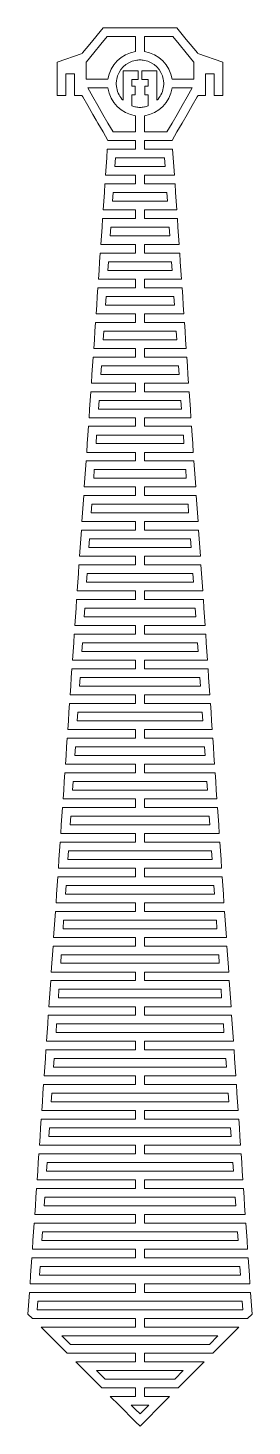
# Model space of a CAD drawing. Header units: inches. Extents: x 412 to 489, y -541 to -58.
import ezdxf

# ---------------------------------------------------------------- set-up
doc = ezdxf.new("R2010")
doc.units = ezdxf.units.IN
doc.header["$MEASUREMENT"] = 0
doc.layers.add('Layer 1', color=7, linetype='Continuous')

msp = doc.modelspace()

# ---------------------------------------------------------------- linework, layer by layer
at = {"layer": 'Layer 1', "lineweight": 0}
for points in [[(483.16, -504.06), (487.4, -504.06), (488.92, -502.54), (488.82, -501.06), (488.62, -498.08), (488.41, -495.08), (485.34, -495.08), (451.74, -495.08), (451.74, -492.1), (485.14, -492.1), (488.21, -492.1), (488.01, -489.1), (487.8, -486.11), (487.6, -483.11), (484.53, -483.11), (451.74, -483.11), (451.74, -480.13), (484.33, -480.13), (487.4, -480.13), (487.19, -477.13), (486.99, -474.15), (486.78, -471.15), (483.72, -471.15), (451.74, -471.15), (451.74, -468.16), (483.51, -468.16), (486.58, -468.16), (486.38, -465.16), (486.17, -462.18), (485.97, -459.18), (482.9, -459.18), (451.74, -459.18), (451.74, -456.19), (482.7, -456.19), (485.77, -456.19), (485.56, -453.19), (485.36, -450.21), (485.15, -447.21), (482.09, -447.21), (451.74, -447.21), (451.74, -444.23), (481.89, -444.23), (484.95, -444.23), (484.75, -441.23), (484.54, -438.24), (484.34, -435.24), (481.28, -435.24), (451.74, -435.24), (451.74, -432.26), (481.07, -432.26), (484.14, -432.26), (483.93, -429.26), (483.73, -426.28), (483.52, -423.28), (480.46, -423.28), (451.74, -423.28), (451.74, -420.29), (480.26, -420.29), (483.32, -420.29), (483.12, -417.29), (482.91, -414.31), (482.71, -411.31), (479.65, -411.31), (451.74, -411.31), (451.74, -408.32), (479.44, -408.32), (482.5, -408.32), (482.3, -405.32), (482.1, -402.34), (481.89, -399.34), (478.83, -399.34), (451.74, -399.34), (451.74, -396.36), (478.63, -396.36), (481.69, -396.36), (481.49, -393.36), (481.28, -390.37), (481.08, -387.37), (478.02, -387.37), (451.74, -387.37), (451.74, -384.39), (477.82, -384.39), (480.87, -384.39), (480.67, -381.39), (480.47, -378.41), (480.26, -375.41), (477.21, -375.41), (451.74, -375.41), (451.74, -372.42), (477, -372.42), (480.06, -372.42), (479.85, -369.42), (479.65, -366.44), (479.45, -363.44), (476.39, -363.44), (451.74, -363.44), (451.74, -360.45), (476.19, -360.45), (479.24, -360.45), (479.04, -357.45), (478.84, -354.47), (478.63, -351.47), (475.58, -351.47), (451.74, -351.47), (451.74, -348.49), (475.38, -348.49), (478.43, -348.49), (478.22, -345.49), (478.02, -342.5), (477.82, -339.5), (474.77, -339.5), (451.74, -339.5), (451.74, -336.52), (474.56, -336.52), (477.61, -336.52), (477.41, -333.52), (477.21, -330.54), (477, -327.54), (473.95, -327.54), (451.74, -327.54), (451.74, -324.55), (473.75, -324.55), (476.8, -324.55), (476.59, -321.55), (476.39, -318.57), (476.19, -315.57), (473.14, -315.57), (451.74, -315.57), (451.74, -312.58), (472.94, -312.58), (475.98, -312.58), (475.78, -309.58), (475.58, -306.6), (475.37, -303.6), (472.32, -303.6), (451.74, -303.6), (451.74, -300.62), (472.12, -300.62), (475.17, -300.62), (474.96, -297.62), (474.76, -294.63), (474.56, -291.63), (471.51, -291.63), (451.74, -291.63), (451.74, -288.65), (471.31, -288.65), (474.35, -288.65), (474.15, -285.65), (473.94, -282.67), (473.74, -279.67), (470.7, -279.67), (451.74, -279.67), (451.74, -276.68), (470.49, -276.68), (473.54, -276.68), (473.33, -273.68), (473.13, -270.7), (472.93, -267.7), (469.88, -267.7), (451.74, -267.7), (451.74, -264.71), (469.68, -264.71), (472.72, -264.71), (472.52, -261.71), (472.31, -258.73), (472.11, -255.73), (469.07, -255.73), (451.74, -255.73), (451.74, -252.75), (468.87, -252.75), (471.91, -252.75), (471.7, -249.75), (471.5, -246.76), (471.29, -243.76), (468.26, -243.76), (451.74, -243.76), (451.74, -240.78), (468.05, -240.78), (471.09, -240.78), (470.89, -237.78), (470.68, -234.8), (470.48, -231.8), (467.44, -231.8), (451.74, -231.8), (451.74, -228.81), (467.24, -228.81), (470.28, -228.81), (470.07, -225.81), (469.87, -222.83), (469.66, -219.83), (466.63, -219.83), (451.74, -219.83), (451.74, -216.84), (466.43, -216.84), (469.46, -216.84), (469.26, -213.84), (469.05, -210.86), (468.85, -207.86), (465.82, -207.86), (451.74, -207.86), (451.74, -204.88), (465.61, -204.88), (468.65, -204.88), (468.44, -201.88), (468.24, -198.89), (468.03, -195.89), (465, -195.89), (451.74, -195.89), (451.74, -192.91), (464.8, -192.91), (467.83, -192.91), (467.63, -189.91), (467.42, -186.93), (467.22, -183.93), (464.19, -183.93), (451.74, -183.93), (451.74, -180.94), (463.98, -180.94), (467.02, -180.94), (466.81, -177.94), (466.61, -174.96), (466.4, -171.96), (463.37, -171.96), (451.74, -171.96), (451.74, -168.97), (463.17, -168.97), (466.2, -168.97), (466, -165.97), (465.79, -162.99), (465.59, -159.99), (462.56, -159.99), (451.74, -159.99), (451.74, -157.01), (462.36, -157.01), (465.39, -157.01), (465.18, -154.01), (464.98, -151.02), (464.77, -148.02), (461.75, -148.02), (451.74, -148.02), (451.74, -145.04), (461.54, -145.04), (464.57, -145.04), (464.37, -142.04), (464.16, -139.06), (463.96, -136.06), (460.93, -136.06), (451.74, -136.06), (451.74, -133.07), (460.73, -133.07), (463.75, -133.07), (463.55, -130.07), (463.35, -127.09), (463.14, -124.09), (460.12, -124.09), (451.74, -124.09), (451.74, -121.1), (459.92, -121.1), (462.94, -121.1), (462.73, -118.1), (462.53, -115.12), (462.33, -112.12), (459.31, -112.12), (451.74, -112.12), (451.74, -109.14), (459.1, -109.14), (462.12, -109.14), (461.92, -106.14), (461.72, -103.15), (461.51, -100.15), (458.49, -100.15), (451.74, -100.15), (451.74, -97.1), (458.28, -97.1), (461.3, -97.1), (463, -94.17), (464.76, -91.12), (466.49, -88.12), (468.25, -85.07), (469.98, -82.07), (470.27, -81.58), (472.8, -81.58), (472.8, -74.08), (475.8, -74.08), (475.8, -81.58), (478.8, -81.58), (478.8, -70.1), (470.22, -67.08), (470.2, -67.06), (470.09, -66.92), (467.61, -63.92), (466.23, -62.26), (462.93, -58.28), (437.54, -58.28), (432.87, -63.92), (430.38, -66.92), (430.25, -67.08), (421.67, -70.1), (421.67, -81.58), (424.67, -81.58), (424.67, -74.08), (427.67, -74.08), (427.67, -81.58), (430.2, -81.58), (430.49, -82.07), (432.22, -85.07), (432.22, -85.07), (433.98, -88.12), (433.98, -88.12), (435.15, -90.15), (435.71, -91.12), (435.71, -91.12), (437.47, -94.17), (439.17, -97.1), (442.18, -97.1), (448.74, -97.1), (448.74, -100.15), (441.97, -100.15), (438.95, -100.15), (438.75, -103.15), (438.55, -106.14), (438.34, -109.14), (441.36, -109.14), (448.74, -109.14), (448.74, -112.12), (441.16, -112.12), (438.14, -112.12), (437.93, -115.12), (437.73, -118.1), (437.53, -121.1), (440.55, -121.1), (448.74, -121.1), (448.74, -124.09), (440.35, -124.09), (437.32, -124.09), (437.12, -127.09), (436.92, -130.07), (436.71, -133.07), (439.74, -133.07), (448.74, -133.07), (448.74, -136.06), (439.53, -136.06), (436.51, -136.06), (436.3, -139.06), (436.1, -142.04), (435.9, -145.04), (438.92, -145.04), (448.74, -145.04), (448.74, -148.02), (438.72, -148.02), (435.69, -148.02), (435.49, -151.02), (435.29, -154.01), (435.08, -157.01), (438.11, -157.01), (448.74, -157.01), (448.74, -159.99), (437.91, -159.99), (434.88, -159.99), (434.67, -162.99), (434.47, -165.97), (434.27, -168.97), (437.3, -168.97), (448.74, -168.97), (448.74, -171.96), (437.09, -171.96), (434.06, -171.96), (433.86, -174.96), (433.66, -177.94), (433.45, -180.94), (436.48, -180.94), (448.74, -180.94), (448.74, -183.93), (436.28, -183.93), (433.25, -183.93), (433.04, -186.93), (432.84, -189.91), (432.64, -192.91), (435.67, -192.91), (448.74, -192.91), (448.74, -195.89), (435.47, -195.89), (432.43, -195.89), (432.23, -198.89), (432.03, -201.88), (431.82, -204.88), (434.86, -204.88), (448.74, -204.88), (448.74, -207.86), (434.65, -207.86), (431.62, -207.86), (431.41, -210.86), (431.21, -213.84), (431.01, -216.84), (434.04, -216.84), (448.74, -216.84), (448.74, -219.83), (433.84, -219.83), (430.8, -219.83), (430.6, -222.83), (430.4, -225.81), (430.19, -228.81), (433.23, -228.81), (448.74, -228.81), (448.74, -231.8), (433.03, -231.8), (429.99, -231.8), (429.78, -234.8), (429.58, -237.78), (429.38, -240.78), (432.41, -240.78), (448.74, -240.78), (448.74, -243.76), (432.21, -243.76), (429.17, -243.76), (428.97, -246.76), (428.77, -249.75), (428.56, -252.75), (431.6, -252.75), (448.74, -252.75), (448.74, -255.73), (431.4, -255.73), (428.36, -255.73), (428.15, -258.73), (427.95, -261.71), (427.75, -264.71), (430.79, -264.71), (448.74, -264.71), (448.74, -267.7), (430.59, -267.7), (427.54, -267.7), (427.34, -270.7), (427.14, -273.68), (426.93, -276.68), (429.97, -276.68), (448.74, -276.68), (448.74, -279.67), (429.77, -279.67), (426.73, -279.67), (426.52, -282.67), (426.32, -285.65), (426.12, -288.65), (429.16, -288.65), (448.74, -288.65), (448.74, -291.63), (428.96, -291.63), (425.91, -291.63), (425.71, -294.63), (425.51, -297.62), (425.3, -300.62), (428.35, -300.62), (448.74, -300.62), (448.74, -303.6), (428.14, -303.6), (425.1, -303.6), (424.89, -306.6), (424.69, -309.58), (424.49, -312.58), (427.53, -312.58), (448.74, -312.58), (448.74, -315.57), (427.33, -315.57), (424.28, -315.57), (424.08, -318.57), (423.88, -321.55), (423.67, -324.55), (426.72, -324.55), (448.74, -324.55), (448.74, -327.54), (426.52, -327.54), (423.47, -327.54), (423.26, -330.54), (423.06, -333.52), (422.86, -336.52), (425.91, -336.52), (448.74, -336.52), (448.74, -339.5), (425.7, -339.5), (422.65, -339.5), (422.45, -342.5), (422.25, -345.49), (422.04, -348.49), (425.09, -348.49), (448.74, -348.49), (448.74, -351.47), (424.89, -351.47), (421.84, -351.47), (421.63, -354.47), (421.43, -357.45), (421.23, -360.45), (424.28, -360.45), (448.74, -360.45), (448.74, -363.44), (424.08, -363.44), (421.02, -363.44), (420.82, -366.44), (420.62, -369.42), (420.41, -372.42), (423.47, -372.42), (448.74, -372.42), (448.74, -375.41), (423.26, -375.41), (420.21, -375.41), (420, -378.41), (419.8, -381.39), (419.6, -384.39), (422.65, -384.39), (448.74, -384.39), (448.74, -387.37), (422.45, -387.37), (419.39, -387.37), (419.19, -390.37), (418.99, -393.36), (418.78, -396.36), (421.84, -396.36), (448.74, -396.36), (448.74, -399.34), (421.64, -399.34), (418.58, -399.34), (418.37, -402.34), (418.17, -405.32), (417.97, -408.32), (421.03, -408.32), (448.74, -408.32), (448.74, -411.31), (420.82, -411.31), (417.76, -411.31), (417.56, -414.31), (417.36, -417.29), (417.15, -420.29), (420.21, -420.29), (448.74, -420.29), (448.74, -423.28), (420.01, -423.28), (416.95, -423.28), (416.74, -426.28), (416.54, -429.26), (416.34, -432.26), (419.4, -432.26), (448.74, -432.26), (448.74, -435.24), (419.2, -435.24), (416.13, -435.24), (415.93, -438.24), (415.73, -441.23), (415.52, -444.23), (418.59, -444.23), (448.74, -444.23), (448.74, -447.21), (418.38, -447.21), (415.32, -447.21), (415.11, -450.21), (414.91, -453.19), (414.71, -456.19), (417.77, -456.19), (448.74, -456.19), (448.74, -459.18), (417.57, -459.18), (414.5, -459.18), (414.3, -462.18), (414.1, -465.16), (413.89, -468.16), (416.96, -468.16), (448.74, -468.16), (448.74, -471.15), (416.76, -471.15), (413.69, -471.15), (413.48, -474.15), (413.28, -477.13), (413.08, -480.13), (416.15, -480.13), (448.74, -480.13), (448.74, -483.11), (415.94, -483.11), (412.87, -483.11), (412.67, -486.11), (412.47, -489.1), (412.26, -492.1), (415.33, -492.1), (448.74, -492.1), (448.74, -495.08), (415.13, -495.08), (412.06, -495.08), (411.85, -498.08), (411.65, -501.06), (411.55, -502.54), (413.08, -504.06), (417.32, -504.06), (448.74, -504.06), (448.74, -507.05), (420.3, -507.05), (416.06, -507.05), (419.06, -510.05), (422.04, -513.03), (425.04, -516.03), (429.29, -516.03), (448.74, -516.03), (448.74, -519.02), (432.27, -519.02), (428.03, -519.02), (431.03, -522.01), (434.01, -525), (437.01, -528), (441.25, -528), (448.74, -528), (448.74, -530.98), (444.24, -530.98), (439.99, -530.98), (442.99, -533.98), (448.74, -539.73), (450.24, -541.23), (451.74, -539.73), (457.48, -533.98), (460.48, -530.98), (456.24, -530.98), (451.74, -530.98), (451.74, -528), (459.22, -528), (463.46, -528), (466.46, -525), (469.45, -522.01), (472.45, -519.02), (468.2, -519.02), (451.74, -519.02), (451.74, -516.03), (471.19, -516.03), (475.43, -516.03), (478.43, -513.03), (481.41, -510.05), (484.41, -507.05), (480.17, -507.05), (451.74, -507.05), (451.74, -504.06), (483.16, -504.06)], [(430.49, -82.07), (430.2, -81.58), (430.2, -81.58), (430.49, -82.07), (430.49, -82.07)], [(441.57, -106.14), (441.77, -103.15), (448.74, -103.15), (451.74, -103.15), (458.7, -103.15), (458.9, -106.14), (451.74, -106.14), (448.74, -106.14), (441.57, -106.14)], [(440.75, -118.1), (440.96, -115.12), (448.74, -115.12), (451.74, -115.12), (459.51, -115.12), (459.71, -118.1), (451.74, -118.1), (448.74, -118.1), (440.75, -118.1)], [(439.94, -130.07), (440.14, -127.09), (448.74, -127.09), (451.74, -127.09), (460.32, -127.09), (460.53, -130.07), (451.74, -130.07), (448.74, -130.07), (439.94, -130.07)], [(439.13, -142.04), (439.33, -139.06), (448.74, -139.06), (451.74, -139.06), (461.14, -139.06), (461.34, -142.04), (451.74, -142.04), (448.74, -142.04), (439.13, -142.04)], [(438.31, -154.01), (438.52, -151.02), (448.74, -151.02), (451.74, -151.02), (461.95, -151.02), (462.15, -154.01), (451.74, -154.01), (448.74, -154.01), (438.31, -154.01)], [(437.5, -165.97), (437.7, -162.99), (448.74, -162.99), (451.74, -162.99), (462.76, -162.99), (462.97, -165.97), (451.74, -165.97), (448.74, -165.97), (437.5, -165.97)], [(436.69, -177.94), (436.89, -174.96), (448.74, -174.96), (451.74, -174.96), (463.58, -174.96), (463.78, -177.94), (451.74, -177.94), (448.74, -177.94), (436.69, -177.94)], [(435.87, -189.91), (436.08, -186.93), (448.74, -186.93), (451.74, -186.93), (464.39, -186.93), (464.59, -189.91), (451.74, -189.91), (448.74, -189.91), (435.87, -189.91)], [(435.06, -201.88), (435.26, -198.89), (448.74, -198.89), (451.74, -198.89), (465.21, -198.89), (465.41, -201.88), (451.74, -201.88), (448.74, -201.88), (435.06, -201.88)], [(434.25, -213.84), (434.45, -210.86), (448.74, -210.86), (451.74, -210.86), (466.02, -210.86), (466.22, -213.84), (451.74, -213.84), (448.74, -213.84), (434.25, -213.84)], [(433.43, -225.81), (433.64, -222.83), (448.74, -222.83), (451.74, -222.83), (466.83, -222.83), (467.04, -225.81), (451.74, -225.81), (448.74, -225.81), (433.43, -225.81)], [(432.62, -237.78), (432.82, -234.8), (448.74, -234.8), (451.74, -234.8), (467.65, -234.8), (467.85, -237.78), (451.74, -237.78), (448.74, -237.78), (432.62, -237.78)], [(431.81, -249.75), (432.01, -246.76), (448.74, -246.76), (451.74, -246.76), (468.46, -246.76), (468.66, -249.75), (451.74, -249.75), (448.74, -249.75), (431.81, -249.75)], [(430.99, -261.71), (431.19, -258.73), (448.74, -258.73), (451.74, -258.73), (469.27, -258.73), (469.48, -261.71), (451.74, -261.71), (448.74, -261.71), (430.99, -261.71)], [(430.18, -273.68), (430.38, -270.7), (448.74, -270.7), (451.74, -270.7), (470.09, -270.7), (470.29, -273.68), (451.74, -273.68), (448.74, -273.68), (430.18, -273.68)], [(429.36, -285.65), (429.57, -282.67), (448.74, -282.67), (451.74, -282.67), (470.9, -282.67), (471.1, -285.65), (451.74, -285.65), (448.74, -285.65), (429.36, -285.65)], [(428.55, -297.62), (428.75, -294.63), (448.74, -294.63), (451.74, -294.63), (471.71, -294.63), (471.92, -297.62), (451.74, -297.62), (448.74, -297.62), (428.55, -297.62)], [(427.74, -309.58), (427.94, -306.6), (448.74, -306.6), (451.74, -306.6), (472.53, -306.6), (472.73, -309.58), (451.74, -309.58), (448.74, -309.58), (427.74, -309.58)], [(426.92, -321.55), (427.13, -318.57), (448.74, -318.57), (451.74, -318.57), (473.34, -318.57), (473.55, -321.55), (451.74, -321.55), (448.74, -321.55), (426.92, -321.55)], [(426.11, -333.52), (426.31, -330.54), (448.74, -330.54), (451.74, -330.54), (474.16, -330.54), (474.36, -333.52), (451.74, -333.52), (448.74, -333.52), (426.11, -333.52)], [(425.3, -345.49), (425.5, -342.5), (448.74, -342.5), (451.74, -342.5), (474.97, -342.5), (475.17, -345.49), (451.74, -345.49), (448.74, -345.49), (425.3, -345.49)], [(424.48, -357.45), (424.69, -354.47), (448.74, -354.47), (451.74, -354.47), (475.78, -354.47), (475.99, -357.45), (451.74, -357.45), (448.74, -357.45), (424.48, -357.45)], [(423.67, -369.42), (423.87, -366.44), (448.74, -366.44), (451.74, -366.44), (476.6, -366.44), (476.8, -369.42), (451.74, -369.42), (448.74, -369.42), (423.67, -369.42)], [(422.86, -381.39), (423.06, -378.41), (448.74, -378.41), (451.74, -378.41), (477.41, -378.41), (477.61, -381.39), (451.74, -381.39), (448.74, -381.39), (422.86, -381.39)], [(422.04, -393.36), (422.25, -390.37), (448.74, -390.37), (451.74, -390.37), (478.22, -390.37), (478.43, -393.36), (451.74, -393.36), (448.74, -393.36), (422.04, -393.36)], [(421.23, -405.32), (421.43, -402.34), (448.74, -402.34), (451.74, -402.34), (479.04, -402.34), (479.24, -405.32), (451.74, -405.32), (448.74, -405.32), (421.23, -405.32)], [(420.42, -417.29), (420.62, -414.31), (448.74, -414.31), (451.74, -414.31), (479.85, -414.31), (480.05, -417.29), (451.74, -417.29), (448.74, -417.29), (420.42, -417.29)], [(419.6, -429.26), (419.81, -426.28), (448.74, -426.28), (451.74, -426.28), (480.67, -426.28), (480.87, -429.26), (451.74, -429.26), (448.74, -429.26), (419.6, -429.26)], [(418.79, -441.23), (418.99, -438.24), (448.74, -438.24), (451.74, -438.24), (481.48, -438.24), (481.68, -441.23), (451.74, -441.23), (448.74, -441.23), (418.79, -441.23)], [(417.98, -453.19), (418.18, -450.21), (448.74, -450.21), (451.74, -450.21), (482.29, -450.21), (482.5, -453.19), (451.74, -453.19), (448.74, -453.19), (417.98, -453.19)], [(417.16, -465.16), (417.37, -462.18), (448.74, -462.18), (451.74, -462.18), (483.11, -462.18), (483.31, -465.16), (451.74, -465.16), (448.74, -465.16), (417.16, -465.16)], [(416.35, -477.13), (416.55, -474.15), (448.74, -474.15), (451.74, -474.15), (483.92, -474.15), (484.12, -477.13), (451.74, -477.13), (448.74, -477.13), (416.35, -477.13)], [(415.54, -489.1), (415.74, -486.11), (448.74, -486.11), (451.74, -486.11), (484.73, -486.11), (484.94, -489.1), (451.74, -489.1), (448.74, -489.1), (415.54, -489.1)], [(448.74, -501.06), (414.72, -501.06), (414.93, -498.08), (448.74, -498.08), (451.74, -498.08), (485.55, -498.08), (485.75, -501.06), (451.74, -501.06), (448.74, -501.06)], [(477.17, -510.05), (474.19, -513.03), (451.74, -513.03), (448.74, -513.03), (426.29, -513.03), (423.3, -510.05), (448.74, -510.05), (451.74, -510.05), (477.17, -510.05)], [(465.2, -522.01), (462.22, -525), (451.74, -525), (448.74, -525), (438.25, -525), (435.27, -522.01), (448.74, -522.01), (451.74, -522.01), (465.2, -522.01)], [(453.24, -533.98), (451.74, -535.48), (450.24, -536.98), (448.74, -535.48), (447.24, -533.98), (448.74, -533.98), (451.74, -533.98), (453.24, -533.98)]]:
    msp.add_lwpolyline(points, dxfattribs=at)
for points, knots in [([(431.67, -72.97), (431.67, -72.97), (431.68, -70.06), (431.68, -70.06), (431.68, -70.06), (431.75, -69.97), (431.75, -69.97), (431.75, -69.97), (434.28, -66.92), (434.28, -66.92), (434.28, -66.92), (436.76, -63.92), (436.76, -63.92), (436.76, -63.92), (438.95, -61.28), (438.95, -61.28), (438.95, -61.28), (448.74, -61.28), (448.74, -61.28), (448.74, -61.28), (448.74, -66.44), (448.74, -66.44), (443.76, -67.1), (439.82, -71.05), (439.15, -76.02), (439.15, -76.02), (431.67, -76.02), (431.67, -76.02), (431.67, -76.02), (431.67, -72.97), (431.67, -72.97)], [0, 0, 0, 0, 1, 1, 1, 2, 2, 2, 3, 3, 3, 4, 4, 4, 5, 5, 5, 6, 6, 6, 7, 7, 7, 8, 8, 8, 9, 9, 9, 10, 10, 10, 10]), ([(451.74, -61.28), (451.74, -61.28), (461.52, -61.28), (461.52, -61.28), (461.52, -61.28), (463.71, -63.92), (463.71, -63.92), (463.71, -63.92), (466.2, -66.92), (466.2, -66.92), (466.2, -66.92), (468.72, -69.97), (468.72, -69.97), (468.72, -69.97), (468.79, -70.06), (468.79, -70.06), (468.79, -70.06), (468.8, -72.24), (468.8, -72.24), (468.8, -72.24), (468.8, -76.02), (468.8, -76.02), (468.8, -76.02), (461.32, -76.02), (461.32, -76.02), (460.65, -71.05), (456.71, -67.1), (451.74, -66.44), (451.74, -66.44), (451.74, -61.28), (451.74, -61.28)], [0, 0, 0, 0, 1, 1, 1, 2, 2, 2, 3, 3, 3, 4, 4, 4, 5, 5, 5, 6, 6, 6, 7, 7, 7, 8, 8, 8, 9, 9, 9, 10, 10, 10, 10]), ([(451.74, -69.47), (455.05, -70.09), (457.67, -72.71), (458.29, -76.02), (458.38, -76.51), (458.43, -77.01), (458.43, -77.52), (458.43, -78.03), (458.38, -78.54), (458.29, -79.02), (457.98, -80.66), (457.18, -82.13), (456.06, -83.27), (456.06, -83.27), (456.06, -81.36), (456.06, -81.36), (456.06, -81.36), (456.06, -78.36), (456.06, -78.36), (456.06, -78.36), (456.06, -76.11), (456.06, -76.11), (456.06, -76.11), (456.06, -74.61), (456.06, -74.61), (456.06, -74.61), (456.06, -73.11), (456.06, -73.11), (456.06, -73.11), (450.85, -73.11), (450.85, -73.11), (450.85, -73.11), (450.85, -76.11), (450.85, -76.11), (450.85, -76.11), (453.06, -76.11), (453.06, -76.11), (453.06, -76.11), (453.06, -78.36), (453.06, -78.36), (453.06, -78.36), (451.91, -78.36), (451.91, -78.36), (451.91, -78.36), (451.91, -81.36), (451.91, -81.36), (451.91, -81.36), (453.06, -81.36), (453.06, -81.36), (453.06, -81.36), (453.06, -85.2), (453.06, -85.2), (452.63, -85.36), (452.19, -85.49), (451.74, -85.57), (451.25, -85.66), (450.75, -85.71), (450.24, -85.71), (449.72, -85.71), (449.22, -85.66), (448.74, -85.57), (448.28, -85.49), (447.84, -85.36), (447.41, -85.2), (447.41, -85.2), (447.41, -81.36), (447.41, -81.36), (447.41, -81.36), (448.56, -81.36), (448.56, -81.36), (448.56, -81.36), (448.56, -78.36), (448.56, -78.36), (448.56, -78.36), (447.41, -78.36), (447.41, -78.36), (447.41, -78.36), (447.41, -76.11), (447.41, -76.11), (447.41, -76.11), (449.62, -76.11), (449.62, -76.11), (449.62, -76.11), (449.62, -73.11), (449.62, -73.11), (449.62, -73.11), (444.41, -73.11), (444.41, -73.11), (444.41, -73.11), (444.41, -74.61), (444.41, -74.61), (444.41, -74.61), (444.41, -76.11), (444.41, -76.11), (444.41, -76.11), (444.41, -78.36), (444.41, -78.36), (444.41, -78.36), (444.41, -81.36), (444.41, -81.36), (444.41, -81.36), (444.41, -83.27), (444.41, -83.27), (443.29, -82.13), (442.49, -80.66), (442.19, -79.02), (442.1, -78.54), (442.05, -78.03), (442.05, -77.52), (442.05, -77.01), (442.1, -76.51), (442.19, -76.02), (442.8, -72.71), (445.42, -70.09), (448.74, -69.47), (449.22, -69.38), (449.72, -69.33), (450.24, -69.33), (450.75, -69.33), (451.25, -69.38), (451.74, -69.47)], [0, 0, 0, 0, 1, 1, 1, 2, 2, 2, 3, 3, 3, 4, 4, 4, 5, 5, 5, 6, 6, 6, 7, 7, 7, 8, 8, 8, 9, 9, 9, 10, 10, 10, 11, 11, 11, 12, 12, 12, 13, 13, 13, 14, 14, 14, 15, 15, 15, 16, 16, 16, 17, 17, 17, 18, 18, 18, 19, 19, 19, 20, 20, 20, 21, 21, 21, 22, 22, 22, 23, 23, 23, 24, 24, 24, 25, 25, 25, 26, 26, 26, 27, 27, 27, 28, 28, 28, 29, 29, 29, 30, 30, 30, 31, 31, 31, 32, 32, 32, 33, 33, 33, 34, 34, 34, 35, 35, 35, 36, 36, 36, 37, 37, 37, 38, 38, 38, 39, 39, 39, 40, 40, 40, 40]), ([(440.94, -94.17), (440.94, -94.17), (439.18, -91.12), (439.18, -91.12), (439.18, -91.12), (437.45, -88.12), (437.45, -88.12), (437.45, -88.12), (435.69, -85.07), (435.69, -85.07), (435.69, -85.07), (433.95, -82.07), (433.95, -82.07), (433.95, -82.07), (432.19, -79.02), (432.19, -79.02), (432.19, -79.02), (439.15, -79.02), (439.15, -79.02), (439.82, -83.99), (443.76, -87.94), (448.74, -88.61), (448.74, -88.61), (448.74, -91.02), (448.74, -91.02), (448.74, -91.02), (448.74, -94.17), (448.74, -94.17), (448.74, -94.17), (440.94, -94.17), (440.94, -94.17)], [0, 0, 0, 0, 1, 1, 1, 2, 2, 2, 3, 3, 3, 4, 4, 4, 5, 5, 5, 6, 6, 6, 7, 7, 7, 8, 8, 8, 9, 9, 9, 10, 10, 10, 10]), ([(466.52, -82.07), (466.52, -82.07), (464.79, -85.07), (464.79, -85.07), (464.79, -85.07), (463.03, -88.12), (463.03, -88.12), (463.03, -88.12), (461.29, -91.12), (461.29, -91.12), (461.29, -91.12), (459.53, -94.17), (459.53, -94.17), (459.53, -94.17), (451.74, -94.17), (451.74, -94.17), (451.74, -94.17), (451.74, -91.02), (451.74, -91.02), (451.74, -91.02), (451.74, -88.61), (451.74, -88.61), (456.71, -87.94), (460.65, -83.99), (461.32, -79.02), (461.32, -79.02), (468.28, -79.02), (468.28, -79.02), (468.28, -79.02), (466.52, -82.07), (466.52, -82.07)], [0, 0, 0, 0, 1, 1, 1, 2, 2, 2, 3, 3, 3, 4, 4, 4, 5, 5, 5, 6, 6, 6, 7, 7, 7, 8, 8, 8, 9, 9, 9, 10, 10, 10, 10])]:
    msp.add_open_spline(points, degree=3, knots=knots, dxfattribs=at)

doc.saveas('drawing.dxf')
